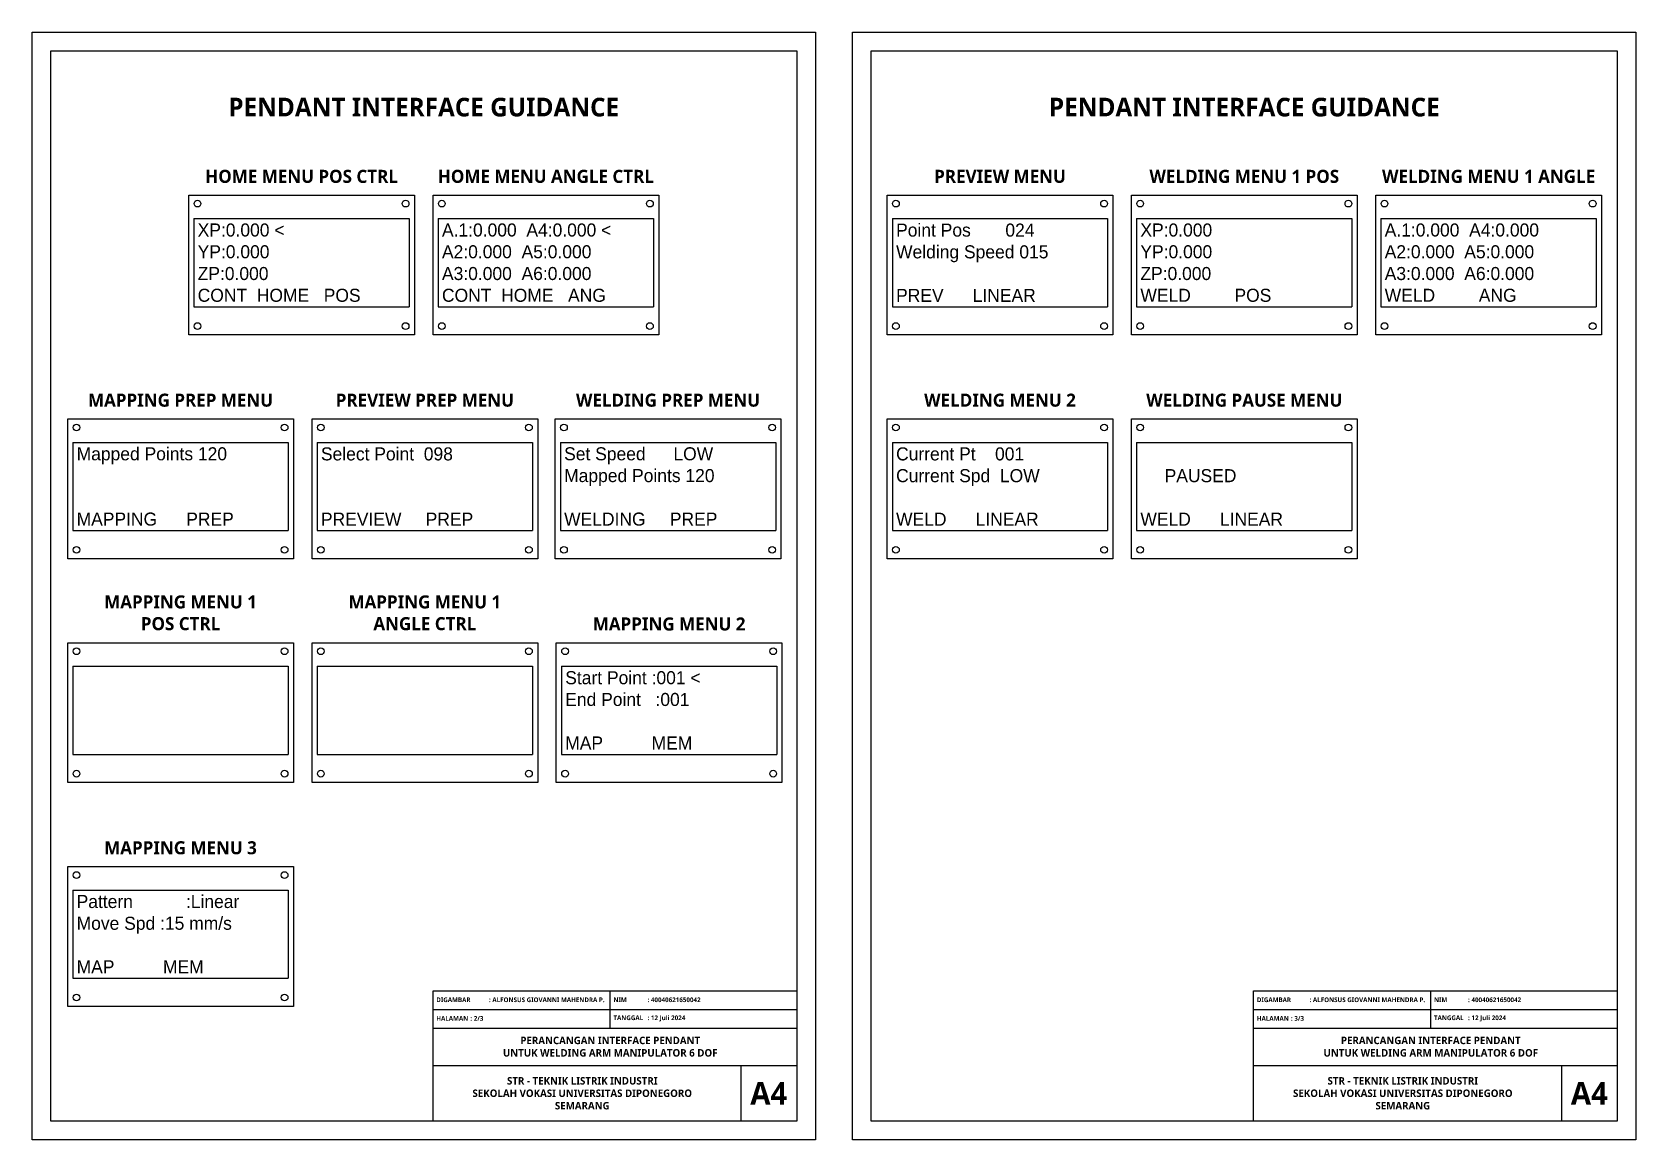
# Model space of a CAD drawing. Header units: millimetres. Extents: x 6 to 656, y 5 to 302.
# Drawn here: x 226 to 656, y 5 to 302 of the extents above; entities that cross this region are included whole.
import ezdxf

# ---------------------------------------------------------------- set-up
doc = ezdxf.new("R2010")
doc.units = ezdxf.units.MM

msp = doc.modelspace()

# ---------------------------------------------------------------- linework, layer by layer
at = {"color": 7, "linetype": 'Continuous', "lineweight": 25}
for p, q in [((269.38, 251.95), (327.1, 251.95)), ((269.38, 251.95), (269.38, 228.31)), ((327.1, 251.95), (327.1, 228.31)), ((334.88, 251.95), (392.6, 251.95)), ((334.88, 251.95), (334.88, 228.31)), ((392.6, 251.95), (392.6, 228.31)), ((456.63, 251.95), (514.35, 251.95)), ((456.63, 251.95), (456.63, 228.31)), ((514.35, 251.95), (514.35, 228.31)), ((522.13, 251.95), (579.85, 251.95)), ((522.13, 251.95), (522.13, 228.31)), ((579.85, 251.95), (579.85, 228.31)), ((587.63, 251.95), (645.35, 251.95)), ((587.63, 251.95), (587.63, 228.31)), ((645.35, 251.95), (645.35, 228.31)), ((269.38, 228.31), (327.1, 228.31)), ((334.88, 228.31), (392.6, 228.31)), ((456.63, 228.31), (514.35, 228.31)), ((522.13, 228.31), (579.85, 228.31)), ((587.63, 228.31), (645.35, 228.31)), ((236.93, 191.95), (294.65, 191.95)), ((236.93, 191.95), (236.93, 168.31)), ((294.65, 191.95), (294.65, 168.31)), ((302.43, 191.95), (360.15, 191.95)), ((302.43, 191.95), (302.43, 168.31)), ((360.15, 191.95), (360.15, 168.31)), ((367.63, 191.95), (425.35, 191.95)), ((367.63, 191.95), (367.63, 168.31)), ((425.35, 191.95), (425.35, 168.31)), ((456.63, 191.95), (514.35, 191.95)), ((456.63, 191.95), (456.63, 168.31)), ((514.35, 191.95), (514.35, 168.31)), ((522.13, 191.95), (579.85, 191.95)), ((522.13, 191.95), (522.13, 168.31)), ((579.85, 191.95), (579.85, 168.31)), ((236.93, 168.31), (294.65, 168.31)), ((302.43, 168.31), (360.15, 168.31)), ((367.63, 168.31), (425.35, 168.31)), ((456.63, 168.31), (514.35, 168.31)), ((522.13, 168.31), (579.85, 168.31)), ((236.93, 131.95), (294.65, 131.95)), ((236.93, 131.95), (236.93, 108.31)), ((294.65, 131.95), (294.65, 108.31)), ((302.43, 131.95), (360.15, 131.95)), ((302.43, 131.95), (302.43, 108.31)), ((360.15, 131.95), (360.15, 108.31)), ((367.93, 131.95), (425.65, 131.95)), ((367.93, 131.95), (367.93, 108.31)), ((425.65, 131.95), (425.65, 108.31)), ((236.93, 108.31), (294.65, 108.31)), ((302.43, 108.31), (360.15, 108.31)), ((367.93, 108.31), (425.65, 108.31)), ((236.93, 71.95), (294.65, 71.95)), ((236.93, 71.95), (236.93, 48.31)), ((294.65, 71.95), (294.65, 48.31)), ((236.93, 48.31), (294.65, 48.31))]:
    msp.add_line(p, q, dxfattribs=at)
at = {"linetype": 'ByBlock'}
for p, q in [((333.49, 44.96), (430.99, 44.96)), ((333.49, 9.96), (333.49, 44.96)), ((380.99, 34.96), (380.99, 44.96)), ((553.49, 44.96), (650.99, 44.96)), ((553.49, 9.96), (553.49, 44.96)), ((600.99, 34.96), (600.99, 44.96)), ((333.49, 39.96), (430.99, 39.96)), ((553.49, 39.96), (650.99, 39.96)), ((333.49, 34.96), (430.99, 34.96)), ((553.49, 34.96), (650.99, 34.96)), ((333.49, 24.96), (430.99, 24.96)), ((415.99, 24.96), (415.99, 9.96)), ((553.49, 24.96), (650.99, 24.96)), ((635.99, 24.96), (635.99, 9.96)), ((430.99, 9.96), (333.49, 9.96)), ((650.99, 9.96), (553.49, 9.96))]:
    msp.add_line(p, q, dxfattribs=at)
for points in [[(435.99, 301.96), (435.99, 4.96), (225.99, 4.96), (225.99, 301.96)], [(655.99, 301.96), (655.99, 4.96), (445.99, 4.96), (445.99, 301.96)], [(430.99, 296.96), (430.99, 9.96), (230.99, 9.96), (230.99, 296.96)], [(650.99, 296.96), (650.99, 9.96), (450.99, 9.96), (450.99, 296.96)], [(267.99, 258.26), (328.49, 258.26), (328.49, 220.76), (267.99, 220.76)], [(333.49, 258.26), (393.99, 258.26), (393.99, 220.76), (333.49, 220.76)], [(455.24, 258.26), (515.74, 258.26), (515.74, 220.76), (455.24, 220.76)], [(520.74, 258.26), (581.24, 258.26), (581.24, 220.76), (520.74, 220.76)], [(586.24, 258.26), (646.74, 258.26), (646.74, 220.76), (586.24, 220.76)], [(235.54, 198.26), (296.04, 198.26), (296.04, 160.76), (235.54, 160.76)], [(301.04, 198.26), (361.54, 198.26), (361.54, 160.76), (301.04, 160.76)], [(366.24, 198.26), (426.74, 198.26), (426.74, 160.76), (366.24, 160.76)], [(455.24, 198.26), (515.74, 198.26), (515.74, 160.76), (455.24, 160.76)], [(520.74, 198.26), (581.24, 198.26), (581.24, 160.76), (520.74, 160.76)], [(235.54, 138.26), (296.04, 138.26), (296.04, 100.76), (235.54, 100.76)], [(301.04, 138.26), (361.54, 138.26), (361.54, 100.76), (301.04, 100.76)], [(366.54, 138.26), (427.04, 138.26), (427.04, 100.76), (366.54, 100.76)], [(235.54, 78.26), (296.04, 78.26), (296.04, 40.76), (235.54, 40.76)]]:
    msp.add_lwpolyline(points, close=True)
at = {"color": 7, "linetype": 'Continuous', "lineweight": 25}
for centre in [(270.34, 255.97), (326.14, 255.97), (335.84, 255.97), (391.64, 255.97), (457.59, 255.97), (513.39, 255.97), (523.09, 255.97), (578.89, 255.97), (588.59, 255.97), (644.39, 255.97), (270.34, 223.15), (326.14, 223.15), (335.84, 223.15), (391.64, 223.15), (457.59, 223.15), (513.39, 223.15), (523.09, 223.15), (578.89, 223.15), (588.59, 223.15), (644.39, 223.15), (237.89, 195.97), (293.69, 195.97), (303.39, 195.97), (359.19, 195.97), (368.59, 195.97), (424.39, 195.97), (457.59, 195.97), (513.39, 195.97), (523.09, 195.97), (578.89, 195.97), (237.89, 163.15), (293.69, 163.15), (303.39, 163.15), (359.19, 163.15), (368.59, 163.15), (424.39, 163.15), (457.59, 163.15), (513.39, 163.15), (523.09, 163.15), (578.89, 163.15), (237.89, 135.97), (293.69, 135.97), (303.39, 135.97), (359.19, 135.97), (368.89, 135.97), (424.69, 135.97), (237.89, 103.15), (293.69, 103.15), (303.39, 103.15), (359.19, 103.15), (368.89, 103.15), (424.69, 103.15), (237.89, 75.97), (293.69, 75.97), (237.89, 43.15), (293.69, 43.15)]:
    msp.add_circle(centre, 0.9, dxfattribs=at)

# ---------------------------------------------------------------- texts
for s, width, heights, insert, char_height, attachment_point in [('{\\fYu Gothic UI Semibold|b0|i0|c0|p34;PENDANT INTERFACE GUIDANCE}', 113.0538, [0], (330.99, 281.82), 5, 5), ('{\\fYu Gothic UI Semibold|b0|i0|c0|p34;PENDANT INTERFACE GUIDANCE}', 113.0538, [0], (550.99, 281.82), 5, 5), ('{\\fYu Gothic UI Semibold|b0|i0|c0|p34;HOME MENU POS CTRL}', 61.1127, [6.88], (298.24, 263.26), 3.5, 5), ('\\pxqc;{\\fYu Gothic UI Semibold|b0|i0|c0|p34;HOME MENU ANGLE CTRL}', 61.1127, [6.88], (363.74, 263.26), 3.5, 5), ('{\\fYu Gothic UI Semibold|b0|i0|c0|p34;PREVIEW MENU}', 61.1127, [21.59], (485.49, 263.26), 3.5, 5), ('\\pxqc;{\\fYu Gothic UI Semibold|b0|i0|c0|p34;WELDING MENU 1 POS}', 61.1127, [6.88], (550.99, 263.26), 3.5, 5), ('\\pxqc;{\\fYu Gothic UI Semibold|b0|i0|c0|p34;WELDING MENU 1 ANGLE}', 61.1127, [6.88], (616.49, 263.26), 3.5, 5), ('XP:0.000 <       \\PYP:0.000   \\PZP:0.000\\PCONT  HOME   POS', 57.72, [23.64], (270.38, 240.13), 3.5, 4), ('\\pxqj;A.1:0.000  A4:0.000 <     \\PA2:0.000  A5:0.000\\PA3:0.000  A6:0.000\\PCONT  HOME   ANG', 57.72, [23.64], (335.88, 240.13), 3.5, 4), ('Point Pos   ^I 024\\PWelding Speed 015\\P \\PPREV      LINEAR', 57.72, [23.64], (457.63, 240.13), 3.5, 4), ('XP:0.000 \\PYP:0.000   \\PZP:0.000 \\PWELD         POS', 56.72, [23.64], (523.13, 240.13), 3.5, 4), ('\\pxqj;A.1:0.000  A4:0.000     \\PA2:0.000  A5:0.000\\PA3:0.000  A6:0.000\\PWELD         ANG', 56.72, [23.64], (588.63, 240.13), 3.5, 4), ('\\pxqc;{\\fYu Gothic UI Semibold|b0|i0|c0|p34;MAPPING PREP MENU}', 61.1127, [6.88], (265.79, 203.26), 3.5, 5), ('\\pxqc;{\\fYu Gothic UI Semibold|b0|i0|c0|p34;PREVIEW PREP MENU}', 61.1127, [6.88], (331.29, 203.26), 3.5, 5), ('\\pxqc;{\\fYu Gothic UI Semibold|b0|i0|c0|p34;WELDING PREP MENU}', 61.1127, [6.88], (396.49, 203.26), 3.5, 5), ('\\pxqc;{\\fYu Gothic UI Semibold|b0|i0|c0|p34;WELDING MENU 2}', 61.1127, [6.88], (485.49, 203.26), 3.5, 5), ('\\pxqc;{\\fYu Gothic UI Semibold|b0|i0|c0|p34;WELDING PAUSE MENU}', 61.1127, [6.88], (550.99, 203.26), 3.5, 5), ('Mapped Points 120\\P\\P\\PMAPPING      PREP', 57.72, [23.64], (237.93, 180.13), 3.5, 4), ('Select Point  098\\P\\P\\PPREVIEW     PREP', 57.72, [23.64], (303.43, 180.13), 3.5, 4), ('Set Speed^I LOW\\PMapped Points 120\\P\\PWELDING     PREP', 57.72, [23.64], (368.63, 180.13), 3.5, 4), ('Current Pt    001\\PCurrent Spd  LOW\\P\\PWELD      LINEAR', 56.72, [23.64], (457.63, 180.13), 3.5, 4), ('\\P     PAUSED\\P\\PWELD      LINEAR', 56.72, [23.64], (523.13, 180.13), 3.5, 4), ('{\\fYu Gothic UI Semibold|b0|i0|c0|p34;MAPPING MENU 1^JPOS CTRL}', 61.1127, [14.34], (265.79, 146.26), 3.5, 5), ('{\\fYu Gothic UI Semibold|b0|i0|c0|p34;MAPPING MENU 1^JANGLE CTRL}', 61.1127, [14.34], (331.29, 146.26), 3.5, 5), ('{\\fYu Gothic UI Semibold|b0|i0|c0|p34;MAPPING MENU 2}', 61.1127, [21.59], (396.79, 143.26), 3.5, 5), ('Start Point :001 <\\PEnd Point   :001\\P \\PMAP          MEM', 57.72, [23.64], (368.93, 120.13), 3.5, 4), ('{\\fYu Gothic UI Semibold|b0|i0|c0|p34;MAPPING MENU 3}', 61.1127, [21.59], (265.79, 83.26), 3.5, 5), ('Pattern^I :Linear^I\\PMove Spd :15 mm/s\\P \\PMAP          MEM', 57.72, [23.64], (237.93, 60.13), 3.5, 4)]:
    msp.add_mtext_dynamic_manual_height_columns(s, width=width, gutter_width=17.5, heights=heights, dxfattribs=dict(insert=insert, char_height=char_height, attachment_point=attachment_point))
at = {"linetype": 'ByBlock'}
for s, width, heights, insert, char_height, attachment_point in [('{\\fYu Gothic UI Semibold|b0|i0|c0|p34;  DIGAMBAR^I: ALFONSUS GIOVANNI MAHENDRA P.}', 50, [5], (333.49, 42.52), 1.25, 4), ('{\\fYu Gothic UI Semibold|b0|i0|c0|p34;  NIM^I^I: 40040621650042}', 50, [5], (380.99, 42.52), 1.25, 4), ('{\\fYu Gothic UI Semibold|b0|i0|c0|p34;  DIGAMBAR^I: ALFONSUS GIOVANNI MAHENDRA P.}', 50, [5], (553.49, 42.52), 1.25, 4), ('{\\fYu Gothic UI Semibold|b0|i0|c0|p34;  NIM^I^I: 40040621650042}', 50, [5], (600.99, 42.52), 1.25, 4), ('{\\fYu Gothic UI Semibold|b0|i0|c0|p34;  HALAMAN ^I: 2/3}', 50, [5], (333.49, 37.52), 1.25, 4), ('{\\fYu Gothic UI Semibold|b0|i0|c0|p34;  TANGGAL^I: 12 Juli 2024}', 50, [5], (380.99, 37.52), 1.25, 4), ('{\\fYu Gothic UI Semibold|b0|i0|c0|p34;  HALAMAN ^I: 3/3}', 50, [5], (553.49, 37.52), 1.25, 4), ('{\\fYu Gothic UI Semibold|b0|i0|c0|p34;  TANGGAL^I: 12 Juli 2024}', 50, [5], (600.99, 37.52), 1.25, 4), ('{\\fYu Gothic UI Semibold|b0|i0|c0|p34;PERANCANGAN INTERFACE PENDANT\\PUNTUK WELDING ARM MANIPULATOR 6 DOF}', 100, [0], (380.99, 29.96), 2, 5), ('{\\fYu Gothic UI Semibold|b0|i0|c0|p34;PERANCANGAN INTERFACE PENDANT\\PUNTUK WELDING ARM MANIPULATOR 6 DOF}', 100, [0], (600.99, 29.96), 2, 5), ('{\\fYu Gothic UI Semibold|b0|i0|c0|p34;STR - TEKNIK LISTRIK INDUSTRI\\PSEKOLAH VOKASI UNIVERSITAS DIPONEGORO\\PSEMARANG}', 85, [0], (373.49, 17.46), 2, 5), ('{\\fYu Gothic UI Semibold|b0|i0|c0|p34;STR - TEKNIK LISTRIK INDUSTRI\\PSEKOLAH VOKASI UNIVERSITAS DIPONEGORO\\PSEMARANG}', 85, [0], (593.49, 17.46), 2, 5), ('{\\fYu Gothic UI Semibold|b0|i0|c0|p34;A4}', 15, [0], (423.49, 17.46), 6, 5), ('{\\fYu Gothic UI Semibold|b0|i0|c0|p34;A4}', 15, [0], (643.49, 17.46), 6, 5)]:
    msp.add_mtext_dynamic_manual_height_columns(s, width=width, gutter_width=6.25, heights=heights, dxfattribs=dict(at, insert=insert, char_height=char_height, attachment_point=attachment_point))

doc.saveas('drawing.dxf')
